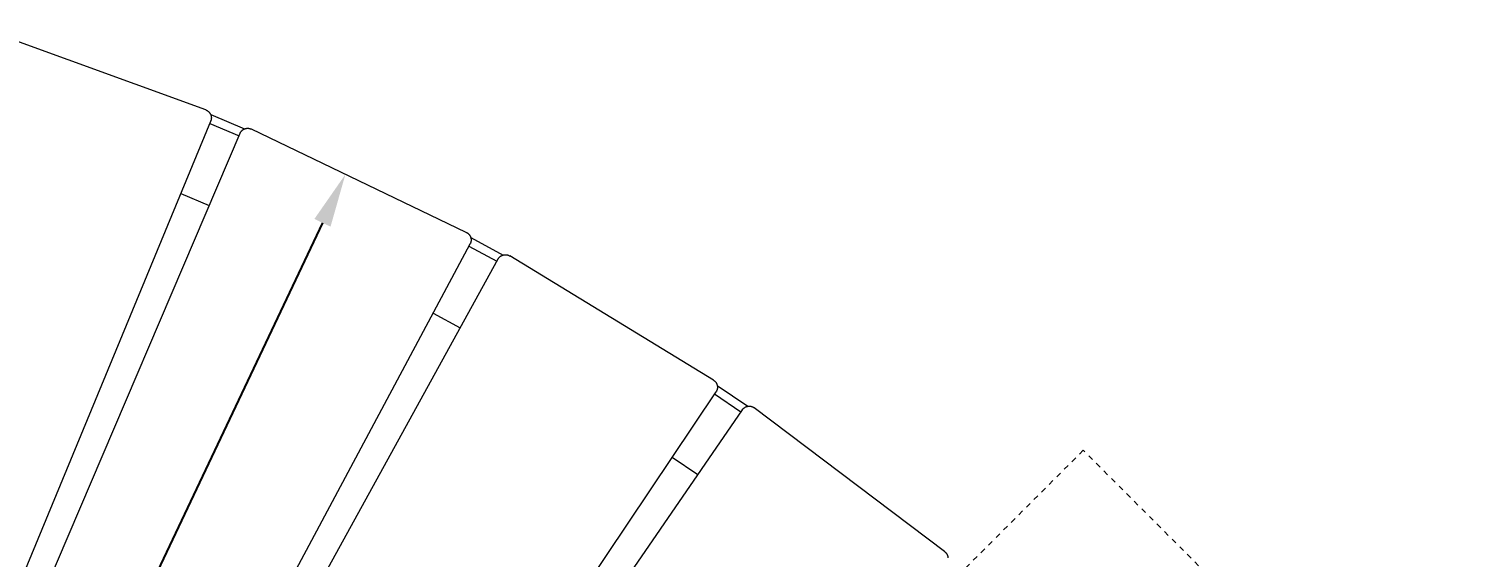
# Model space of a CAD drawing. Header units: inches. Extents: x -14 to 184, y -4 to 134.
# Drawn here: x 51.35 to 77.98, y 71.04 to 80.9 of the extents above; entities that cross this region are included whole.
import ezdxf

# ---------------------------------------------------------------- set-up
doc = ezdxf.new("R2010")
doc.units = ezdxf.units.IN
doc.linetypes.add('HIDDEN', pattern=[1.905, 1.27, -0.635])
for name, color, linetype, lineweight in [('ZANO_R', 7, 'Continuous', 0), ('ZANO_R_przerywana', 250, 'HIDDEN', 0), ('ZANO_W', 1, 'Continuous', 0)]:
    doc.layers.add(name, color=color, linetype=linetype, lineweight=lineweight)
doc.styles.get("Standard").update_dxf_attribs({"font": 'arial.ttf'})
doc.dimstyles.new('amerykanie', dxfattribs={"dimtxt": 50, "dimasz": 50, "dimexe": 0.5, "dimexo": 0.5, "dimgap": 1, "dimtad": 1, "dimdec": 0, "dimzin": 0, "dimlunit": 5, "dimtxsty": 'Standard', "dimcen": 0.09, "dimclrd": 1, "dimclre": 1, "dimclrt": 1, "dimazin": 0, "dimtfac": 1, "dimtdec": 0, "dimtmove": 0, "dimatfit": 3, "dimfxl": 1, "dimtzin": 0, "dimarcsym": 1})

# ---------------------------------------------------------------- blocks, each defined once
blk = doc.blocks.new('*D389')
at = {"layer": 'ZANO_W', "color": 1, "lineweight": -2}
blk.add_line((56.828, 77.282), (42.328, 46.684), dxfattribs=at)
at = {"layer": 'ZANO_W', "color": 1}
blk.add_solid([(56.978, 77.21), (56.677, 77.353), (57.256, 78.185)], dxfattribs=at)
at = {"layer": 'ZANO_W', "color": 1, "insert": (43.513, 52.316), "char_height": 1.625, "attachment_point": 5, "rotation": 64.6449}
blk.add_mtext('R53 15/16', dxfattribs=at)

msp = doc.modelspace()

# ---------------------------------------------------------------- linework, layer by layer
at = {"layer": 'ZANO_R'}
for p, q in [((54.65137, 79.38558), (50.47182, 80.90268)), ((54.65137, 79.38558), (54.6564, 79.38366)), ((54.6564, 79.38366), (54.66135, 79.38156)), ((54.66135, 79.38156), (54.66623, 79.3793)), ((54.66623, 79.3793), (54.67103, 79.37688)), ((54.67103, 79.37688), (54.67574, 79.37429)), ((54.67574, 79.37429), (54.68037, 79.37155)), ((54.68037, 79.37155), (54.68489, 79.36864)), ((54.68489, 79.36864), (54.68932, 79.36559)), ((54.68932, 79.36559), (54.69364, 79.36239)), ((54.69364, 79.36239), (54.69784, 79.35903)), ((48.09159, 63.07932), (54.74319, 79.17741)), ((54.69784, 79.35903), (54.70193, 79.35554)), ((54.70193, 79.35554), (54.7059, 79.35191)), ((54.7059, 79.35191), (54.70974, 79.34815)), ((54.70974, 79.34815), (54.71345, 79.34426)), ((54.71345, 79.34426), (54.71703, 79.34024)), ((54.71703, 79.34024), (54.72047, 79.33611)), ((54.72047, 79.33611), (54.72376, 79.33186)), ((54.72376, 79.33186), (54.72691, 79.3275)), ((54.7257, 79.13508), (55.27107, 78.90583)), ((54.72691, 79.3275), (54.7299, 79.32303)), ((54.7299, 79.32303), (54.73274, 79.31846)), ((54.73274, 79.31846), (54.73543, 79.3138)), ((54.73543, 79.3138), (54.73795, 79.30906)), ((54.73795, 79.30906), (54.74031, 79.30422)), ((54.74031, 79.30422), (54.7425, 79.29931)), ((54.7425, 79.29931), (54.74453, 79.29433)), ((54.7429, 79.29838), (55.3757, 79.03237)), ((54.74319, 79.17741), (54.74446, 79.1806)), ((54.74446, 79.1806), (54.74567, 79.18381)), ((54.74453, 79.29433), (54.74638, 79.28928)), ((54.74742, 79.1889), (54.74567, 79.18381)), ((54.74638, 79.28928), (54.74806, 79.28418)), ((54.74899, 79.19404), (54.74742, 79.1889)), ((54.74806, 79.28418), (54.74956, 79.27901)), ((54.75039, 79.19923), (54.74899, 79.19404)), ((54.74956, 79.27901), (54.75089, 79.2738)), ((54.75161, 79.20447), (54.75039, 79.19923)), ((54.75089, 79.2738), (54.75204, 79.26855)), ((54.75265, 79.20975), (54.75161, 79.20447)), ((54.75204, 79.26855), (54.75301, 79.26326)), ((54.75351, 79.21505), (54.75265, 79.20975)), ((54.75301, 79.26326), (54.7538, 79.25794)), ((54.75418, 79.22039), (54.75351, 79.21505)), ((54.7538, 79.25794), (54.7544, 79.2526)), ((54.75468, 79.22574), (54.75418, 79.22039)), ((54.7544, 79.2526), (54.75482, 79.24724)), ((54.75499, 79.23111), (54.75468, 79.22574)), ((54.75482, 79.24724), (54.75506, 79.24187)), ((54.75512, 79.23649), (54.75499, 79.23111)), ((54.75506, 79.24187), (54.75512, 79.23649)), ((55.28907, 78.94794), (48.4413, 62.93231)), ((55.28907, 78.94794), (55.29046, 78.95108)), ((55.29046, 78.95108), (55.29191, 78.9542)), ((55.29191, 78.9542), (55.29432, 78.959)), ((55.29432, 78.959), (55.29689, 78.96372)), ((55.29689, 78.96372), (55.29963, 78.96836)), ((55.29963, 78.96836), (55.30251, 78.97289)), ((55.30251, 78.97289), (55.30556, 78.97733)), ((55.30556, 78.97733), (55.30875, 78.98165)), ((55.30875, 78.98165), (55.31209, 78.98587)), ((55.31209, 78.98587), (55.31557, 78.98997)), ((55.31557, 78.98997), (55.31918, 78.99395)), ((55.31918, 78.99395), (55.32293, 78.9978)), ((55.32293, 78.9978), (55.32682, 79.00152)), ((55.32682, 79.00152), (55.33082, 79.00511)), ((55.33082, 79.00511), (55.33495, 79.00856)), ((55.33495, 79.00856), (55.33919, 79.01186)), ((55.33919, 79.01186), (55.34354, 79.01502)), ((55.34354, 79.01502), (55.348, 79.01803)), ((55.348, 79.01803), (55.35255, 79.02089)), ((55.35255, 79.02089), (55.3572, 79.02359)), ((55.3572, 79.02359), (55.36195, 79.02612)), ((55.36195, 79.02612), (55.36677, 79.0285)), ((55.36677, 79.0285), (55.37167, 79.0307)), ((55.37167, 79.0307), (55.37665, 79.03274)), ((55.37665, 79.03274), (55.38169, 79.03461)), ((55.38169, 79.03461), (55.3868, 79.03631)), ((55.3868, 79.03631), (55.39195, 79.03783)), ((55.39195, 79.03783), (55.39716, 79.03917)), ((55.39716, 79.03917), (55.40241, 79.04033)), ((55.40241, 79.04033), (55.4077, 79.04132)), ((55.4077, 79.04132), (55.41301, 79.04212)), ((55.41301, 79.04212), (55.41836, 79.04274)), ((55.41836, 79.04274), (55.42371, 79.04318)), ((55.42371, 79.04318), (55.42909, 79.04343)), ((55.42909, 79.04343), (55.43446, 79.04351)), ((55.43446, 79.04351), (55.43984, 79.04339)), ((55.43984, 79.04339), (55.44521, 79.0431)), ((55.44521, 79.0431), (55.45056, 79.04262)), ((55.45056, 79.04262), (55.4559, 79.04196)), ((55.4559, 79.04196), (55.46121, 79.04112)), ((55.46121, 79.04112), (55.46649, 79.04009)), ((55.46649, 79.04009), (55.47173, 79.03889)), ((55.47173, 79.03889), (55.47693, 79.03751)), ((55.47693, 79.03751), (55.48207, 79.03595)), ((55.48207, 79.03595), (55.48717, 79.03422)), ((55.48717, 79.03422), (55.49219, 79.03231)), ((55.49219, 79.03231), (55.49715, 79.03023)), ((55.49715, 79.03023), (55.50204, 79.02799)), ((59.51025, 77.10327), (55.50204, 79.02799)), ((54.18445, 77.82517), (54.71386, 77.60263)), ((59.51025, 77.10327), (59.51506, 77.10086)), ((59.51506, 77.10086), (59.51978, 77.09829)), ((59.51978, 77.09829), (59.52441, 77.09556)), ((59.52441, 77.09556), (59.52894, 77.09267)), ((59.52894, 77.09267), (59.53338, 77.08963)), ((59.53338, 77.08963), (59.53771, 77.08644)), ((59.53771, 77.08644), (59.54192, 77.0831)), ((59.54192, 77.0831), (59.54602, 77.07962)), ((59.54602, 77.07962), (59.55, 77.076)), ((59.55, 77.076), (59.55385, 77.07225)), ((59.55385, 77.07225), (59.55758, 77.06837)), ((59.55758, 77.06837), (59.56116, 77.06436)), ((59.56116, 77.06436), (59.56461, 77.06024)), ((59.56461, 77.06024), (59.56792, 77.056)), ((59.56792, 77.056), (59.57108, 77.05164)), ((59.57108, 77.05164), (59.57409, 77.04719)), ((59.57409, 77.04719), (59.57694, 77.04263)), ((59.57694, 77.04263), (59.57964, 77.03798)), ((59.57964, 77.03798), (59.58218, 77.03324)), ((59.58218, 77.03324), (59.58455, 77.02841)), ((59.58455, 77.02841), (59.58676, 77.02351)), ((59.58676, 77.02351), (59.5888, 77.01853)), ((59.5888, 77.01853), (59.59066, 77.01349)), ((59.59066, 77.01349), (59.59236, 77.00839)), ((59.59236, 77.00839), (59.59388, 77.00323)), ((59.59266, 77.00742), (60.19592, 76.67987)), ((59.59388, 77.00323), (59.59522, 76.99802)), ((59.59522, 76.99802), (59.59639, 76.99277)), ((59.59639, 76.99277), (59.59737, 76.98749)), ((59.59737, 76.98749), (59.59817, 76.98217)), ((59.59817, 76.98217), (59.59879, 76.97683)), ((59.59879, 76.97683), (59.59923, 76.97147)), ((59.59923, 76.97147), (59.59949, 76.9661)), ((59.59949, 76.9661), (59.59956, 76.96072)), ((51.36337, 61.52916), (59.58093, 76.88702)), ((59.55933, 76.84664), (60.07923, 76.56435)), ((59.58093, 76.88702), (59.58252, 76.89006)), ((59.58252, 76.89006), (59.58404, 76.89314)), ((59.58629, 76.89803), (59.58404, 76.89314)), ((59.58836, 76.90299), (59.58629, 76.89803)), ((59.59027, 76.90802), (59.58836, 76.90299)), ((59.592, 76.91311), (59.59027, 76.90802)), ((59.59356, 76.91826), (59.592, 76.91311)), ((59.59494, 76.92345), (59.59356, 76.91826)), ((59.59615, 76.92869), (59.59494, 76.92345)), ((59.59717, 76.93397), (59.59615, 76.92869)), ((59.59801, 76.93928), (59.59717, 76.93397)), ((59.59867, 76.94462), (59.59801, 76.93928)), ((59.59915, 76.94998), (59.59867, 76.94462)), ((59.59945, 76.95534), (59.59915, 76.94998)), ((59.59956, 76.96072), (59.59945, 76.95534)), ((60.10133, 76.60447), (51.69675, 61.34815)), ((60.10133, 76.60447), (60.10302, 76.60746)), ((60.10302, 76.60746), (60.10477, 76.61041)), ((60.10477, 76.61041), (60.10765, 76.61495)), ((60.10765, 76.61495), (60.11068, 76.6194)), ((60.11068, 76.6194), (60.11386, 76.62373)), ((60.11386, 76.62373), (60.11718, 76.62796)), ((60.11718, 76.62796), (60.12065, 76.63207)), ((60.12065, 76.63207), (60.12426, 76.63606)), ((60.12426, 76.63606), (60.128, 76.63992)), ((60.128, 76.63992), (60.13187, 76.64366)), ((60.13187, 76.64366), (60.13586, 76.64726)), ((60.13586, 76.64726), (60.13998, 76.65072)), ((60.13998, 76.65072), (60.14421, 76.65403)), ((60.14421, 76.65403), (60.14855, 76.65721)), ((60.14855, 76.65721), (60.153, 76.66023)), ((60.153, 76.66023), (60.15755, 76.6631)), ((60.15755, 76.6631), (60.16219, 76.66581)), ((60.16219, 76.66581), (60.16692, 76.66836)), ((60.16692, 76.66836), (60.17174, 76.67075)), ((60.17174, 76.67075), (60.17664, 76.67297)), ((60.17664, 76.67297), (60.18161, 76.67502)), ((60.18161, 76.67502), (60.18664, 76.67691)), ((60.18664, 76.67691), (60.19174, 76.67862)), ((60.19174, 76.67862), (60.1969, 76.68015)), ((60.1969, 76.68015), (60.2021, 76.68151)), ((60.2021, 76.68151), (60.20734, 76.68269)), ((60.20734, 76.68269), (60.21263, 76.68369)), ((60.21263, 76.68369), (60.21794, 76.68451)), ((60.21794, 76.68451), (60.22328, 76.68515)), ((60.22328, 76.68515), (60.22864, 76.6856)), ((60.22864, 76.6856), (60.23401, 76.68587)), ((60.23401, 76.68587), (60.23939, 76.68596)), ((60.23939, 76.68596), (60.24476, 76.68586)), ((60.24476, 76.68586), (60.25013, 76.68558)), ((60.25013, 76.68558), (60.25549, 76.68512)), ((60.25549, 76.68512), (60.26083, 76.68447)), ((60.26083, 76.68447), (60.26614, 76.68365)), ((60.26614, 76.68365), (60.27143, 76.68264)), ((60.27143, 76.68264), (60.27667, 76.68145)), ((60.27667, 76.68145), (60.28187, 76.68008)), ((60.28187, 76.68008), (60.28702, 76.67854)), ((60.28702, 76.67854), (60.29212, 76.67682)), ((60.29212, 76.67682), (60.29715, 76.67493)), ((60.29715, 76.67493), (60.30212, 76.67287)), ((60.30212, 76.67287), (60.30701, 76.67064)), ((60.30701, 76.67064), (60.31182, 76.66824)), ((60.31182, 76.66824), (60.31655, 76.66569)), ((60.31655, 76.66569), (60.32119, 76.66297)), ((64.11842, 74.34967), (60.32119, 76.66297)), ((58.89066, 75.59696), (59.39534, 75.32294)), ((64.11842, 74.34967), (64.12297, 74.3468)), ((64.12297, 74.3468), (64.12741, 74.34377)), ((64.12741, 74.34377), (64.13175, 74.34059)), ((64.13175, 74.34059), (64.13597, 74.33727)), ((64.13597, 74.33727), (64.14008, 74.3338)), ((64.14008, 74.3338), (64.14407, 74.33019)), ((64.14407, 74.33019), (64.14794, 74.32645)), ((64.14794, 74.32645), (64.15167, 74.32258)), ((64.15167, 74.32258), (64.15527, 74.31859)), ((64.15527, 74.31859), (64.15873, 74.31447)), ((64.15873, 74.31447), (64.16205, 74.31024)), ((64.16205, 74.31024), (64.16522, 74.3059)), ((64.16522, 74.3059), (64.16824, 74.30145)), ((64.16824, 74.30145), (64.17111, 74.2969)), ((54.46501, 59.66171), (64.16728, 74.12747)), ((64.14177, 74.08943), (64.63106, 73.75691)), ((64.16728, 74.12747), (64.16916, 74.13034)), ((64.16916, 74.13034), (64.17098, 74.13325)), ((64.1737, 74.13789), (64.17098, 74.13325)), ((64.17111, 74.2969), (64.17382, 74.29226)), ((64.17626, 74.14262), (64.1737, 74.13789)), ((64.17382, 74.29226), (64.17637, 74.28753)), ((64.17865, 74.14744), (64.17626, 74.14262)), ((64.17637, 74.28753), (64.17876, 74.28271)), ((64.18088, 74.15233), (64.17865, 74.14744)), ((64.17876, 74.28271), (64.18098, 74.27781)), ((64.18295, 74.1573), (64.18088, 74.15233)), ((64.18098, 74.27781), (64.18304, 74.27284)), ((64.18484, 74.16233), (64.18295, 74.1573)), ((64.18304, 74.27284), (64.18492, 74.2678)), ((64.18655, 74.16743), (64.18484, 74.16233)), ((64.18492, 74.2678), (64.18663, 74.26271)), ((64.1881, 74.17258), (64.18655, 74.16743)), ((64.18663, 74.26271), (64.18817, 74.25755)), ((64.18946, 74.17778), (64.1881, 74.17258)), ((64.18817, 74.25755), (64.18952, 74.25235)), ((64.19065, 74.18302), (64.18946, 74.17778)), ((64.18952, 74.25235), (64.1907, 74.2471)), ((64.19166, 74.1883), (64.19065, 74.18302)), ((64.1907, 74.2471), (64.1917, 74.24182)), ((64.19091, 74.2461), (64.75865, 73.86027)), ((64.19249, 74.19362), (64.19166, 74.1883)), ((64.1917, 74.24182), (64.19252, 74.2365)), ((64.19313, 74.19896), (64.19249, 74.19362)), ((64.19252, 74.2365), (64.19316, 74.23117)), ((64.1936, 74.20431), (64.19313, 74.19896)), ((64.19316, 74.23117), (64.19361, 74.22581)), ((64.19388, 74.20968), (64.1936, 74.20431)), ((64.19361, 74.22581), (64.19388, 74.22044)), ((64.19388, 74.22044), (64.19397, 74.21506)), ((64.19397, 74.21506), (64.19388, 74.20968)), ((64.65704, 73.79463), (54.77876, 59.44848)), ((64.65704, 73.79463), (64.65902, 73.79743)), ((64.65902, 73.79743), (64.66106, 73.8002)), ((64.66106, 73.8002), (64.66437, 73.80443)), ((64.66437, 73.80443), (64.66782, 73.80855)), ((64.66782, 73.80855), (64.67142, 73.81255)), ((64.67142, 73.81255), (64.67515, 73.81643)), ((64.67515, 73.81643), (64.67901, 73.82017)), ((64.67901, 73.82017), (64.68299, 73.82379)), ((64.68299, 73.82379), (64.68709, 73.82726)), ((64.68709, 73.82726), (64.69132, 73.83059)), ((64.69132, 73.83059), (64.69565, 73.83378)), ((64.69565, 73.83378), (64.70009, 73.83681)), ((64.70009, 73.83681), (64.70463, 73.83969)), ((64.70463, 73.83969), (64.70926, 73.84242)), ((64.70926, 73.84242), (64.71399, 73.84498)), ((64.71399, 73.84498), (64.7188, 73.84739)), ((64.7188, 73.84739), (64.72369, 73.84962)), ((64.72369, 73.84962), (64.72865, 73.85169)), ((64.72865, 73.85169), (64.73368, 73.85359)), ((64.73368, 73.85359), (64.73878, 73.85531)), ((64.73878, 73.85531), (64.74393, 73.85686)), ((64.74393, 73.85686), (64.74913, 73.85824)), ((64.74913, 73.85824), (64.75437, 73.85943)), ((64.75437, 73.85943), (64.75965, 73.86045)), ((64.75965, 73.86045), (64.76496, 73.86128)), ((64.76496, 73.86128), (64.7703, 73.86193)), ((64.7703, 73.86193), (64.77566, 73.8624)), ((64.77566, 73.8624), (64.78103, 73.86269)), ((64.78103, 73.86269), (64.7864, 73.8628)), ((64.7864, 73.8628), (64.79178, 73.86271)), ((64.79178, 73.86271), (64.79715, 73.86245)), ((64.79715, 73.86245), (64.80251, 73.862)), ((64.80251, 73.862), (64.80785, 73.86137)), ((64.80785, 73.86137), (64.81316, 73.86056)), ((64.81316, 73.86056), (64.81845, 73.85957)), ((64.81845, 73.85957), (64.8237, 73.8584)), ((64.8237, 73.8584), (64.8289, 73.85705)), ((64.8289, 73.85705), (64.83406, 73.85552)), ((64.83406, 73.85552), (64.83916, 73.85382)), ((64.83916, 73.85382), (64.8442, 73.85194)), ((64.8442, 73.85194), (64.84917, 73.84989)), ((64.84917, 73.84989), (64.85407, 73.84768)), ((64.85407, 73.84768), (64.85889, 73.8453)), ((64.85889, 73.8453), (64.86363, 73.84275)), ((64.86363, 73.84275), (64.86828, 73.84005)), ((64.86828, 73.84005), (64.87283, 73.83718)), ((64.87283, 73.83718), (64.87728, 73.83417)), ((64.87728, 73.83417), (64.88163, 73.831)), ((68.43032, 71.15201), (64.88163, 73.831)), ((63.35229, 72.91235), (63.82726, 72.58955)), ((68.43032, 71.15201), (68.43456, 71.14869)), ((68.43456, 71.14869), (68.43868, 71.14524)), ((68.43868, 71.14524), (68.44268, 71.14165)), ((68.44268, 71.14165), (68.44655, 71.13792)), ((68.44655, 71.13792), (68.4503, 71.13406)), ((68.4503, 71.13406), (68.45391, 71.13007)), ((68.45391, 71.13007), (68.45738, 71.12597)), ((68.45738, 71.12597), (68.46072, 71.12175)), ((68.46072, 71.12175), (68.4639, 71.11741)), ((68.4639, 71.11741), (68.46694, 71.11298)), ((68.46694, 71.11298), (68.46982, 71.10844)), ((68.46982, 71.10844), (68.47254, 71.1038)), ((68.47254, 71.1038), (68.47511, 71.09907)), ((68.47511, 71.09907), (68.47751, 71.09426)), ((68.47751, 71.09426), (68.47975, 71.08937)), ((68.47975, 71.08937), (68.48182, 71.08441)), ((68.48182, 71.08441), (68.48371, 71.07938)), ((68.48371, 71.07938), (68.48544, 71.07429)), ((68.48544, 71.07429), (68.48699, 71.06914)), ((68.48699, 71.06914), (68.48836, 71.06394)), ((68.48836, 71.06394), (68.48956, 71.05869)), ((68.48956, 71.05869), (68.49057, 71.05341)), ((68.49057, 71.05341), (68.49141, 71.0481)), ((68.49141, 71.0481), (68.49206, 71.04276)), ((68.49206, 71.04276), (68.49253, 71.03741))]:
    msp.add_line(p, q, dxfattribs=at)
at = {"layer": 'ZANO_R_przerywana', "ltscale": 0.05}
for p, q in [((71.01693, 73.03948), (68.77997, 70.80252)), ((77.97665, 66.07976), (71.01693, 73.03948))]:
    msp.add_line(p, q, dxfattribs=at)

# ---------------------------------------------------------------- dimensions: what is measured, and where the dimension line sits
at = {"layer": 'ZANO_W'}
dim = msp.add_radius_dim(center=(34.158287, 29.443827), mpoint=(57.255743, 78.185453), dimstyle='amerykanie', override={"dimtxt": 1.625, "dimasz": 1, "dimgap": 0.5, "dimdec": 4, "dimaunit": 1, "dimadec": 1, "dimtdec": 4, "dimtmove": 1, "dimfrac": 2}, dxfattribs=at)
dim.commit()
dim.dimension.update_dxf_attribs({"geometry": '*D389', "text_midpoint": (44.724788, 51.741886), "dimtype": 164})

doc.saveas('drawing.dxf')
